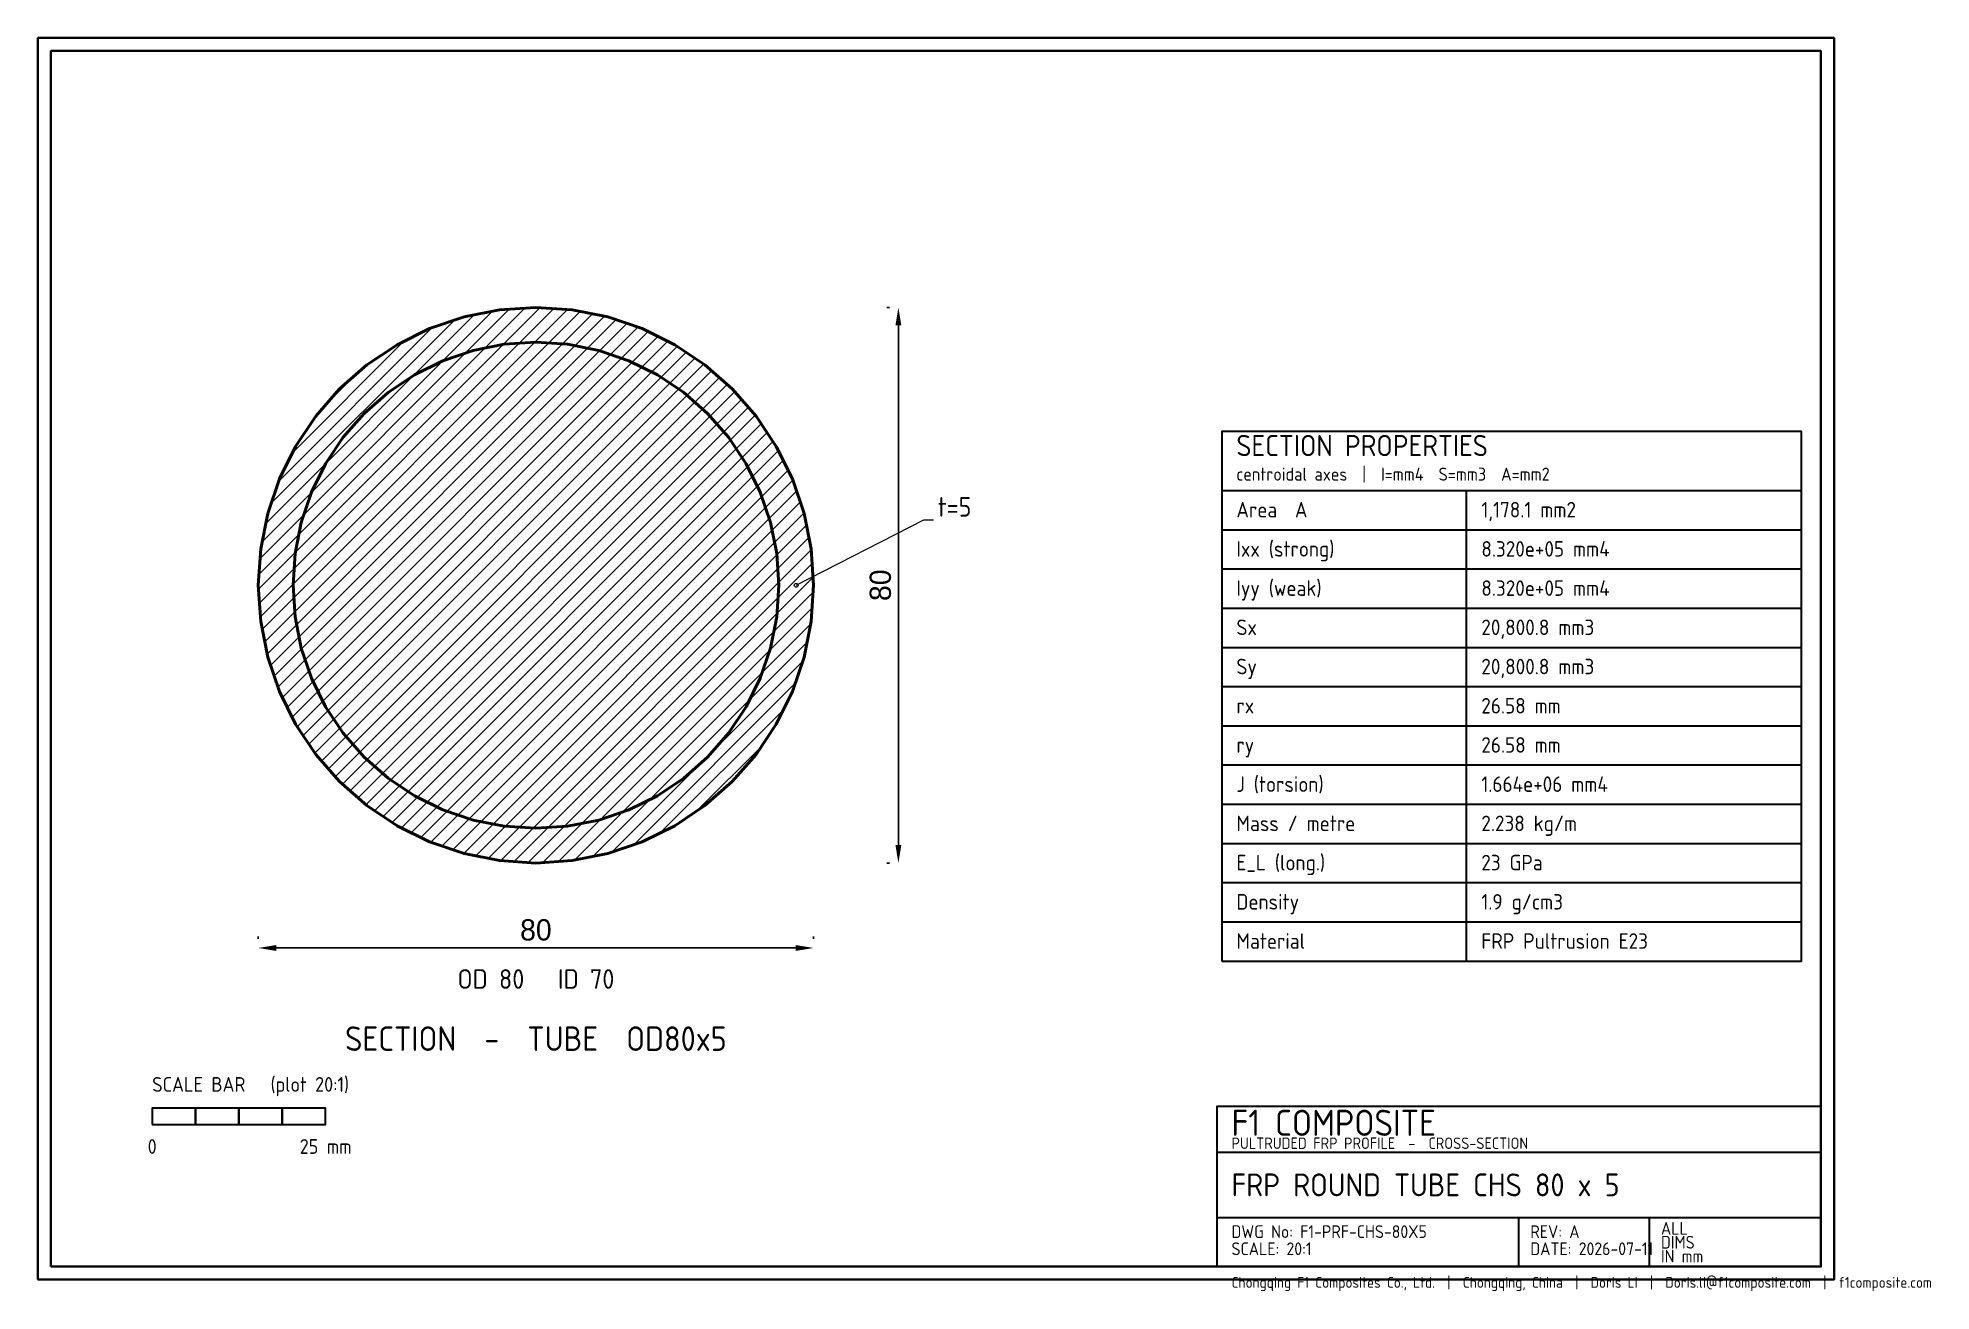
# Model space of a CAD drawing. Header units: millimetres. Extents: x 0 to 11595, y -70 to 7600.
import ezdxf
from ezdxf.enums import TextEntityAlignment as Align

# ---------------------------------------------------------------- set-up
doc = ezdxf.new("R2010")
doc.units = ezdxf.units.MM
for name, color, linetype, lineweight in [('BEAM', 4, 'CONTINUOUS', 50), ('BORDER', 250, 'CONTINUOUS', 40), ('DIM', 1, 'CONTINUOUS', 18), ('HATCH', 9, 'CONTINUOUS', 9), ('TEXT', 250, 'CONTINUOUS', 25), ('TITLE', 250, 'CONTINUOUS', 30)]:
    doc.layers.add(name, color=color, linetype=linetype, lineweight=lineweight)
doc.layers.add('NOTE', color=2, linetype='CONTINUOUS', lineweight=18, true_color=0xb45f00)
doc.styles.add('F1', font='isocp.shx')
doc.dimstyles.new('F1DIM', dxfattribs={"dimtxt": 130, "dimasz": 110, "dimexe": 70, "dimexo": 55, "dimgap": 45, "dimtad": 1, "dimdec": 0, "dimcen": 2.5, "dimclrd": 1, "dimclre": 1, "dimclrt": 1, "dimazin": 3, "dimtfac": 1, "dimtmove": 0, "dimatfit": 3})

msp = doc.modelspace()

# ---------------------------------------------------------------- hatches: boundary and pattern name
at = {"layer": 'HATCH'}
h = msp.add_hatch(dxfattribs=at)
h.set_pattern_fill('ANSI31', scale=20)
h.paths.add_polyline_path([(4750, 4250), (4735.5, 4471.9), (4692.1, 4690), (4620.6, 4900.6), (4522.2, 5100), (4398.7, 5284.9), (4252.1, 5452.1), (4084.9, 5598.7), (3900, 5722.2), (3700.6, 5820.6), (3490, 5892.1), (3271.9, 5935.5), (3050, 5950), (2828.1, 5935.5), (2610, 5892.1), (2399.4, 5820.6), (2200, 5722.2), (2015.1, 5598.7), (1847.9, 5452.1), (1701.3, 5284.9), (1577.8, 5100), (1479.4, 4900.6), (1407.9, 4690), (1364.5, 4471.9), (1350, 4250), (1364.5, 4028.1), (1407.9, 3810), (1479.4, 3599.4), (1577.8, 3400), (1701.3, 3215.1), (1847.9, 3047.9), (2015.1, 2901.3), (2200, 2777.8), (2399.4, 2679.4), (2610, 2607.9), (2828.1, 2564.5), (3050, 2550), (3271.9, 2564.5), (3490, 2607.9), (3700.6, 2679.4), (3900, 2777.8), (4084.9, 2901.3), (4252.1, 3047.9), (4398.7, 3215.1), (4522.2, 3400), (4620.6, 3599.4), (4692.1, 3810), (4735.5, 4028.1)])
h.paths.add_polyline_path([(4537.5, 4250), (4524.8, 4444.2), (4486.8, 4635), (4424.3, 4819.2), (4338.2, 4993.8), (4230.1, 5155.5), (4101.8, 5301.8), (3955.5, 5430.1), (3793.8, 5538.2), (3619.2, 5624.3), (3435, 5686.8), (3244.2, 5724.8), (3050, 5737.5), (2855.8, 5724.8), (2665, 5686.8), (2480.8, 5624.3), (2306.2, 5538.2), (2144.5, 5430.1), (1998.2, 5301.8), (1869.9, 5155.5), (1761.8, 4993.8), (1675.7, 4819.2), (1613.2, 4635), (1575.2, 4444.2), (1562.5, 4250), (1575.2, 4055.8), (1613.2, 3865), (1675.7, 3680.8), (1761.8, 3506.2), (1869.9, 3344.5), (1998.2, 3198.2), (2144.5, 3069.9), (2306.2, 2961.8), (2480.8, 2875.7), (2665, 2813.2), (2855.8, 2775.2), (3050, 2762.5), (3244.2, 2775.2), (3435, 2813.2), (3619.2, 2875.7), (3793.8, 2961.8), (3955.5, 3069.9), (4101.8, 3198.2), (4230.1, 3344.5), (4338.2, 3506.2), (4424.3, 3680.8), (4486.8, 3865), (4524.8, 4055.8)], flags=0)

# ---------------------------------------------------------------- linework, layer by layer
at = {"layer": 'BEAM'}
for points in [[(4750, 4250), (4735.5, 4471.9), (4692.1, 4690), (4620.6, 4900.6), (4522.2, 5100), (4398.7, 5284.9), (4252.1, 5452.1), (4084.9, 5598.7), (3900, 5722.2), (3700.6, 5820.6), (3490, 5892.1), (3271.9, 5935.5), (3050, 5950), (2828.1, 5935.5), (2610, 5892.1), (2399.4, 5820.6), (2200, 5722.2), (2015.1, 5598.7), (1847.9, 5452.1), (1701.3, 5284.9), (1577.8, 5100), (1479.4, 4900.6), (1407.9, 4690), (1364.5, 4471.9), (1350, 4250), (1364.5, 4028.1), (1407.9, 3810), (1479.4, 3599.4), (1577.8, 3400), (1701.3, 3215.1), (1847.9, 3047.9), (2015.1, 2901.3), (2200, 2777.8), (2399.4, 2679.4), (2610, 2607.9), (2828.1, 2564.5), (3050, 2550), (3271.9, 2564.5), (3490, 2607.9), (3700.6, 2679.4), (3900, 2777.8), (4084.9, 2901.3), (4252.1, 3047.9), (4398.7, 3215.1), (4522.2, 3400), (4620.6, 3599.4), (4692.1, 3810), (4735.5, 4028.1)], [(4537.5, 4250), (4524.8, 4444.2), (4486.8, 4635), (4424.3, 4819.2), (4338.2, 4993.8), (4230.1, 5155.5), (4101.8, 5301.8), (3955.5, 5430.1), (3793.8, 5538.2), (3619.2, 5624.3), (3435, 5686.8), (3244.2, 5724.8), (3050, 5737.5), (2855.8, 5724.8), (2665, 5686.8), (2480.8, 5624.3), (2306.2, 5538.2), (2144.5, 5430.1), (1998.2, 5301.8), (1869.9, 5155.5), (1761.8, 4993.8), (1675.7, 4819.2), (1613.2, 4635), (1575.2, 4444.2), (1562.5, 4250), (1575.2, 4055.8), (1613.2, 3865), (1675.7, 3680.8), (1761.8, 3506.2), (1869.9, 3344.5), (1998.2, 3198.2), (2144.5, 3069.9), (2306.2, 2961.8), (2480.8, 2875.7), (2665, 2813.2), (2855.8, 2775.2), (3050, 2762.5), (3244.2, 2775.2), (3435, 2813.2), (3619.2, 2875.7), (3793.8, 2961.8), (3955.5, 3069.9), (4101.8, 3198.2), (4230.1, 3344.5), (4338.2, 3506.2), (4424.3, 3680.8), (4486.8, 3865), (4524.8, 4055.8)]]:
    msp.add_lwpolyline(points, close=True, dxfattribs=at)
at = {"layer": 'BORDER'}
for points in [[(0, 0), (11000, 0), (11000, 7600), (0, 7600)], [(80, 80), (10920, 80), (10920, 7520), (80, 7520)]]:
    msp.add_lwpolyline(points, close=True, dxfattribs=at)
at = {"layer": 'NOTE'}
for p, q in [((4643.8, 4250), (5426, 4650)), ((5426, 4650), (5486, 4650))]:
    msp.add_line(p, q, dxfattribs=at)
msp.add_circle((4643.8, 4250), 12, dxfattribs=at)
at = {"layer": 'TITLE'}
for p, q in [((7250, 4830), (10800, 4830)), ((8750, 1950), (8750, 4830)), ((7250, 4590), (10800, 4590)), ((7250, 4350), (10800, 4350)), ((7250, 4110), (10800, 4110)), ((7250, 3870), (10800, 3870)), ((7250, 3630), (10800, 3630)), ((7250, 3390), (10800, 3390)), ((7250, 3150), (10800, 3150)), ((7250, 2910), (10800, 2910)), ((7250, 2670), (10800, 2670)), ((7250, 2430), (10800, 2430)), ((7250, 2190), (10800, 2190)), ((7250, 1950), (10800, 1950)), ((7220, 780), (10920, 780)), ((7220, 380), (10920, 380)), ((9070, 80), (9070, 380)), ((9870, 80), (9870, 380))]:
    msp.add_line(p, q, dxfattribs=at)
for points in [[(7250, 1950), (10800, 1950), (10800, 5190), (7250, 5190)], [(700, 950), (965.6, 950), (965.6, 1050), (700, 1050)], [(965.6, 950), (1231.2, 950), (1231.2, 1050), (965.6, 1050)], [(1231.2, 950), (1496.9, 950), (1496.9, 1050), (1231.2, 1050)], [(1496.9, 950), (1762.5, 950), (1762.5, 1050), (1496.9, 1050)], [(7220, 80), (10920, 80), (10920, 1060), (7220, 1060)]]:
    msp.add_lwpolyline(points, close=True, dxfattribs=at)

# ---------------------------------------------------------------- texts
at = {"layer": 'NOTE', "style": 'F1'}
msp.add_text('t=5', height=120, dxfattribs=at).set_placement((5511, 4670))
msp.add_text('OD 80   ID 70', height=120, dxfattribs=at).set_placement((3050, 1780), align=Align.CENTER)
at = {"layer": 'TEXT', "style": 'F1'}
for s, height, p in [('centroidal axes  |  I=mm4  S=mm3  A=mm2', 80, (7340, 4890)), ('Area  A', 95, (7340, 4665)), ('1,178.1 mm2', 95, (8840, 4665)), ('Ixx (strong)', 95, (7340, 4425)), ('8.320e+05 mm4', 95, (8840, 4425)), ('Iyy (weak)', 95, (7340, 4185)), ('8.320e+05 mm4', 95, (8840, 4185)), ('Sx', 95, (7340, 3945)), ('20,800.8 mm3', 95, (8840, 3945)), ('Sy', 95, (7340, 3705)), ('20,800.8 mm3', 95, (8840, 3705)), ('rx', 95, (7340, 3465)), ('26.58 mm', 95, (8840, 3465)), ('ry', 95, (7340, 3225)), ('26.58 mm', 95, (8840, 3225)), ('J (torsion)', 95, (7340, 2985)), ('1.664e+06 mm4', 95, (8840, 2985)), ('Mass / metre', 95, (7340, 2745)), ('2.238 kg/m', 95, (8840, 2745)), ('E_L (long.)', 95, (7340, 2505)), ('23 GPa', 95, (8840, 2505)), ('Density', 95, (7340, 2265)), ('1.9 g/cm3', 95, (8840, 2265)), ('Material', 95, (7340, 2025)), ('FRP Pultrusion E23', 95, (8840, 2025)), ('SCALE BAR   (plot 20:1)', 90, (700, 1150)), ('Chongqing F1 Composites Co., Ltd.  |  Chongqing, China  |  Doris Li  |  Doris.li@f1composite.com  |  f1composite.com', 66, (7310, -50))]:
    msp.add_text(s, height=height, dxfattribs=at).set_placement(p)
for s, p in [('0', (700, 770)), ('25 mm', (1762.5, 770))]:
    msp.add_text(s, height=90, dxfattribs=at).set_placement(p, align=Align.CENTER)
at = {"layer": 'TITLE', "style": 'F1'}
for s, height, p in [('SECTION PROPERTIES', 130, (7340, 5040)), ('F1 COMPOSITE', 160, (7310, 880)), ('PULTRUDED FRP PROFILE  -  CROSS-SECTION', 70, (7310, 800)), ('FRP ROUND TUBE CHS 80 x 5', 140, (7310, 510)), ('ALL', 78, (9940, 275)), ('DWG No: F1-PRF-CHS-80X5', 78, (7310, 255)), ('REV: A', 78, (9140, 255)), ('DIMS', 78, (9940, 190)), ('SCALE: 20:1', 78, (7310, 150)), ('DATE: 2026-07-11', 78, (9140, 150)), ('IN mm', 78, (9940, 105))]:
    msp.add_text(s, height=height, dxfattribs=at).set_placement(p)
msp.add_text('SECTION  -  TUBE  OD80x5', height=150, dxfattribs=at).set_placement((3050, 1400), align=Align.CENTER)

# ---------------------------------------------------------------- dimensions: what is measured, and where the dimension line sits
at = {"layer": 'DIM'}
msp.add_linear_dim(base=(5270, 2550), p1=(5270, 2550), p2=(5270, 5950), angle=90, text='80', dimstyle='F1DIM', dxfattribs=at).render()
msp.add_linear_dim(base=(1350, 2030), p1=(1350, 2030), p2=(4750, 2030), text='80', dimstyle='F1DIM', dxfattribs=at).render()

doc.saveas('drawing.dxf')
